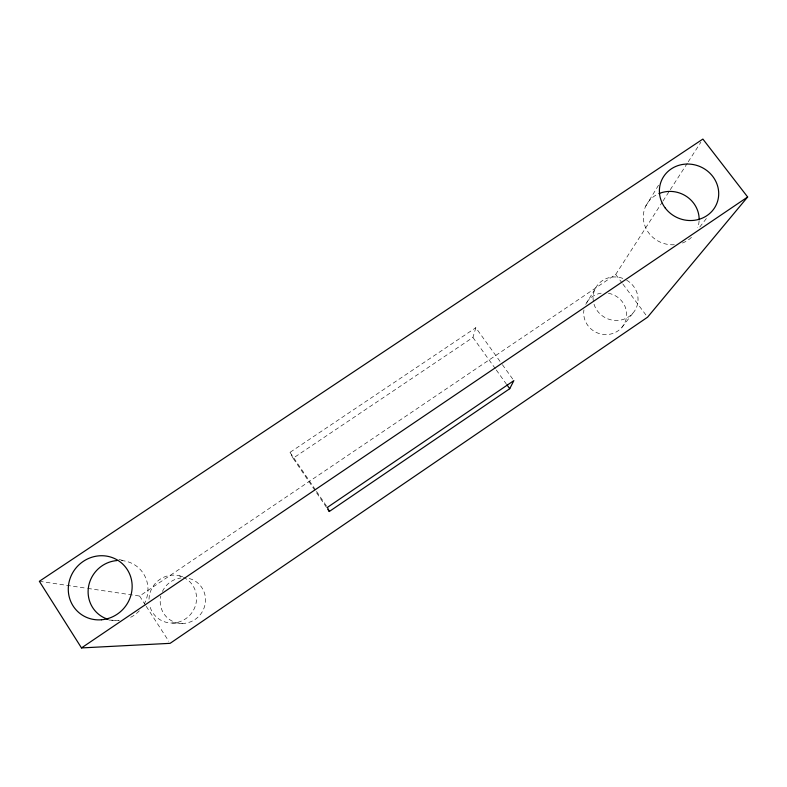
<?xml version="1.0" encoding="UTF-8"?>
<svg xmlns="http://www.w3.org/2000/svg" width="787" height="787" viewBox="0 0 787 787"><rect width="100%" height="100%" fill="white"/><g stroke="black" fill="none" stroke-linecap="round" stroke-linejoin="round"><path stroke-width="0.59" stroke-dasharray="3.94 2.95" d="M326.556 507.477L293.089 458.231L472.928 337.446L475.82 327.726L501.653 363.653M594.972 289.223L585.528 304.687A21.633 20.669 24.2 0 1 602.812 292.98M645.704 206.194L659.417 183.755M87.672 588.41L139.604 596.044L615.719 274.427L662.29 202.102M662.959 201.069L669.619 190.739M670.278 189.706L687.582 162.84M688.241 161.807L700.883 142.181M621.966 327.294L633.171 312.852M699.751 227.059L706.411 218.481M293.089 458.231L289.99 452.377L475.82 327.726M108.921 620.058L119.191 620.569A30.644 29.385 -48.6 0 1 109.206 619.674M172.255 623.038L182.377 623.471M39.35 581.298L86.462 588.233M118.916 559.4L124.68 560.974M179.446 575.858L182.682 576.743M615.719 274.427L622.232 283.172M622.96 284.146L647.573 317.191M502.372 364.656L513.852 380.623M472.928 337.446L495.574 368.995M496.282 369.979L506.179 383.79M289.99 452.377L315.833 490.39M316.512 491.383L327.392 507.399M139.604 596.044L145.575 605.301M146.244 606.324L168.792 641.277M189.165 578.514A23.118 22.361 -51.9 0 1 204.709 605.941A23.118 22.361 -51.9 0 1 177.242 622.93A23.118 22.361 -51.9 0 1 160.814 596.064M162.388 591.519A23.118 22.361 -51.9 0 1 180.98 577.963M608.4 293.276A21.633 20.669 24.2 0 1 626.393 317.623A21.633 20.669 24.2 0 1 601.878 334.229A21.633 20.669 24.2 0 1 583.944 309.842M121.385 560.551A30.644 29.385 -48.6 0 1 144.572 603.393M139.299 610.86A30.644 29.385 -48.6 0 1 127.986 618.523M149.009 599.261A24.279 23.462 -51.3 0 1 183.391 577.284A24.279 23.462 -51.3 0 1 187.601 617.313A24.279 23.462 -51.3 0 1 149.658 605.459M626.639 280.162A22.666 21.593 23.9 0 1 627.633 317.486A22.666 21.593 23.9 0 1 593.132 299.631A22.666 21.593 23.9 0 1 624.534 279.08M691.488 237.33A28.175 26.433 22.7 0 1 681.434 243.37M674.331 244.737A28.175 26.433 22.7 0 1 644.612 224.984A28.175 26.433 22.7 0 1 657.814 194.123M699.102 220.911A28.175 26.433 22.7 0 1 697.715 227.689"/><path stroke-width="1.18" d="M509.72 388.719L513.852 380.623L327.392 507.399L329.291 511.491L509.72 388.719L506.887 384.774M747.65 196.996L647.573 317.191L170.12 643.333L81.494 647.927L39.35 581.298L702.88 139.073L747.65 196.996L81.494 647.927M327.923 509.484L329.291 511.491M108.134 619.359A30.644 29.385 -48.6 0 1 88.439 587.309A30.644 29.385 -48.6 0 1 116.938 560.57M658.896 193.632A28.175 26.433 22.7 0 1 699.141 219.74M101.454 619.782A32.72 31.303 -47.9 0 0 127.238 569.513A32.72 31.303 -47.9 0 0 71.951 574.116A32.72 31.303 -47.9 0 0 101.454 619.782M665.281 208.073A29.936 27.948 22.4 0 0 716.298 204.689A29.936 27.948 22.4 0 0 685.585 164.109A29.936 27.948 22.4 0 0 665.281 208.073"/></g></svg>
